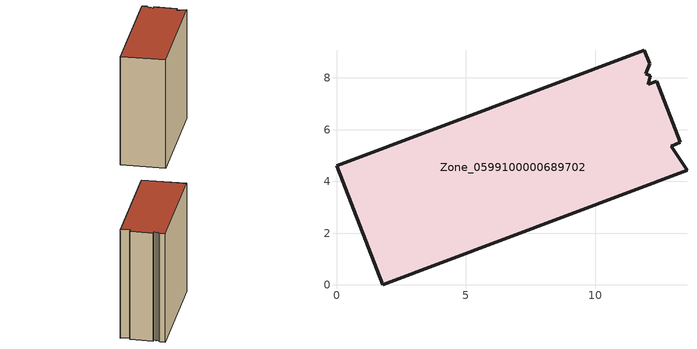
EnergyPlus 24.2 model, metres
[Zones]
Zone_0599100000689702
 floor ground (C_G): 11.94,8.15 12.13,8.08 12.05,7.75 12.37,7.87 13.28,5.51 12.94,5.37 13.55,4.44 1.78,0 0,4.61 11.9,9.08 12.11,8.54 z0
 wall outside (C_F): 12.11,8.54 11.9,9.08 0,4.61 1.78,0 13.55,4.44 12.94,5.37 13.28,5.51 12.37,7.87 12.05,7.75 12.13,8.08 11.94,8.15 12.11,8.54 z0:12.81
 roof outside (C_R): 12.13,8.08 11.94,8.15 12.11,8.54 11.9,9.08 0,4.61 1.78,0 13.55,4.44 12.94,5.37 13.28,5.51 12.37,7.87 12.05,7.75 z12.81
[BUILDING]
Pand.0599100000689702: North Axis=0; Terrain=City; Loads Convergence Tolerance Value=0.04; Temperature Convergence Tolerance Value=0.4; Solar Distribution=FullExterior; Maximum Number of Warmup Days=25; Minimum Number of Warmup Days=1
[Site:Location]
Rotterdam.The.Hague.AP_ZH_NLD Design_Conditions: Latitude=51.96; Longitude=4.45; Time Zone=1; Elevation=-4.5
[SITE:GROUNDTEMPERATURE:BUILDINGSURFACE]
18, 18, 18, 18, 18, 18, 18, 18, 18, 18, 18, 18
[MATERIAL] Thermal Absorptance=0.9; Solar Absorptance=0.7; Visible Absorptance=0.7
Name | Roughness | Thickness | Conductivity | Density | Specific Heat
G.TI.1946 | MediumSmooth | 0.15 | 1 | 540 | 1210
F.TI.1946 | Rough | 0.3 | 0.857143 | 1920 | 840
R.TI.1946 | MediumRough | 0.2 | 0.1 | 1500 | 1000
[CONSTRUCTION]
C_G: G.TI.1946
C_F: F.TI.1946
C_R: R.TI.1946
[ZONE]
Zone_0599100000689702: Type=1; Multiplier=1; Ceiling Height=Autocalculate; Volume=Autocalculate; Floor Area=autocalculate; Part of Total Floor Area=Yes
[ZONEINFILTRATION:DESIGNFLOWRATE]
Infil_Zone_0599100000689702: Zone or ZoneList or Space or SpaceList=Zone_0599100000689702; Schedule=AlwaysOn; Design Flow Rate Calculation Method=Flow/Area; Flow Rate per Floor Area=0.003; Constant Term Coefficient=1; Temperature Term Coefficient=0; Velocity Term Coefficient=0; Velocity Squared Term Coefficient=0
[HVACTEMPLATE:ZONE:IDEALLOADSAIRSYSTEM]
Zone_0599100000689702: Maximum Heating Supply Air Temperature=50; Minimum Cooling Supply Air Temperature=13; Maximum Heating Supply Air Humidity Ratio=0.0156; Minimum Cooling Supply Air Humidity Ratio=0.0077; Heating Limit=NoLimit; Cooling Limit=NoLimit; Dehumidification Control Type=ConstantSensibleHeatRatio; Cooling Sensible Heat Ratio=0.7; Dehumidification Setpoint=60; Humidification Control Type=None; Humidification Setpoint=30; Outdoor Air Method=None; Outdoor Air Flow Rate per Person=0.00944; Outdoor Air Flow Rate per Zone Floor Area=0; Outdoor Air Flow Rate per Zone=0; Demand Controlled Ventilation Type=None; Outdoor Air Economizer Type=NoEconomizer; Heat Recovery Type=None; Sensible Heat Recovery Effectiveness=0.7; Latent Heat Recovery Effectiveness=0.65
[ZONECONTROL:THERMOSTAT]
ThermostatControl_Zone_0599100000689702: Zone or ZoneList=Zone_0599100000689702; Control Type Schedule=DualSetpointControlType; Control 1=Thermostat_Zone_0599100000689702; Temperature Difference Between Cutout And Setpoint=0
[THERMOSTATSETPOINT:DUALSETPOINT]
Thermostat_Zone_0599100000689702: Heating Setpoint Temperature Schedule=HeatingSetpoint_Zone_0599100000689702; Cooling Setpoint Temperature Schedule=CoolingSetpoint_Zone_0599100000689702
[SCHEDULE:COMPACT]
HeatingSetpoint_Zone_0599100000689702: Through: 12/31, For: AllDays, Until: 24:00, 21
CoolingSetpoint_Zone_0599100000689702: Through: 12/31, For: AllDays, Until: 24:00, 24
DualSetpointControlType: Through: 12/31, For: AllDays, Until: 24:00, 4
AlwaysOn: Through: 12/31, For: AllDays, Until: 24:00, 1
